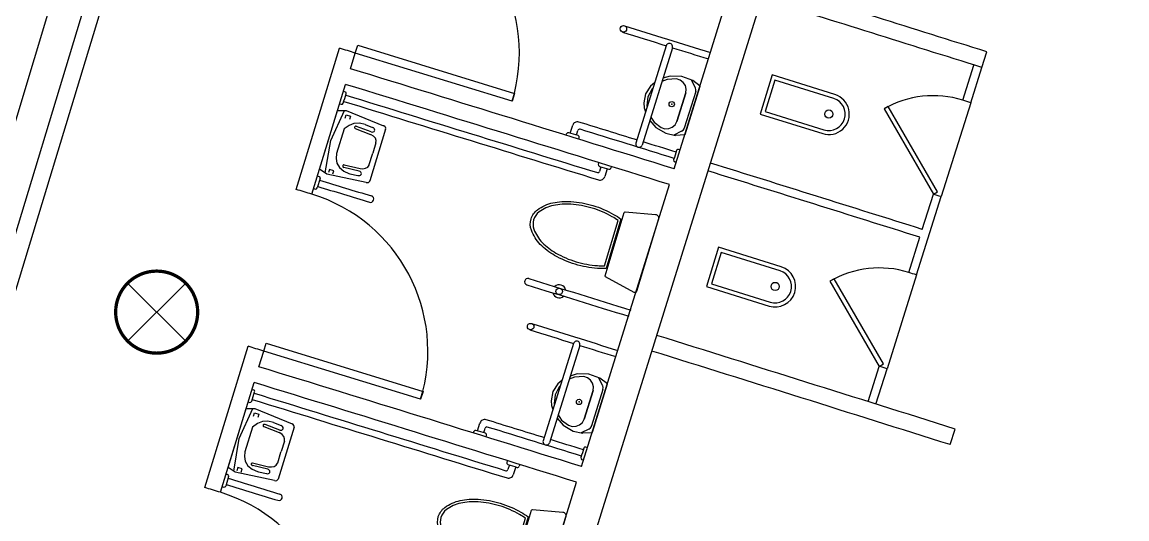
# Model space of a CAD drawing. Extents: x 24221263 to 48466785, y 43033036 to 86624613.
# Drawn here: x 24307524 to 24314257, y 43207692 to 43210719 of the extents above; entities that cross this region are included whole.
import ezdxf

# ---------------------------------------------------------------- set-up
doc = ezdxf.new("R2010")
doc.units = 0
doc.header["$MEASUREMENT"] = 0
doc.layers.get('0').update_dxf_attribs({"linetype": 'CONTINUOUS'})
doc.layers.add('AC-W', color=7, linetype='CONTINUOUS')
doc.layers.add('设备-照明', color=3, linetype='CONTINUOUS')
doc.styles.add('IDQSTYLE', font='simplex.shx', dxfattribs={"width": 0.7, "bigfont": 'hzfs1.shx'})

# ---------------------------------------------------------------- blocks, each defined once
blk = doc.blocks.new('WC-3')
for points in [[(381.7, 218.2, 0.033558), (397, 268.9, 0.056391), (412.3, 405, 0.056391), (397, 541, 0.070142), (357.6, 644, 0.106098), (290.1, 721.4, 0.162033), (225.3, 743, 0.162033), (160.5, 721.4, 0.106098), (93, 644, 0.070142), (53.6, 541, 0.056391), (38.2, 405, 0.056391), (53.6, 268.9, 0.033558), (68.9, 218.2)], [(54.8, 405, -0.056391), (69.8, 537.3, -0.070142), (107.5, 636, -0.106098), (170.4, 708.2, -0.162033), (225.3, 726.4, -0.162033), (280.1, 708.2, -0.106098), (343.1, 636, -0.070142), (380.8, 537.3, -0.056391), (395.8, 405, -0.056391), (380.8, 272.6, -0.027675), (369.2, 232.4), (81.4, 232.4, -0.027675), (69.8, 272.6, -0.056391)], [(-19.6, 24.2, 0.477064), (0, 0), (462.9, 0, 0.477064), (472.7, 12.1), (431.3, 206.6, 0.354037), (426.4, 210.5), (24.2, 210.5, 0.354037), (19.3, 206.6)]]:
    blk.add_lwpolyline(points, format="xyb", close=True)
blk = doc.blocks.new('HC001494')
at = {"color": 0, "linetype": 'Continuous'}
for p, q in [((-1.768, 1.768), (1.768, -1.768)), ((1.768, 1.768), (-1.768, -1.768))]:
    blk.add_line(p, q, dxfattribs=at)
at = {"color": 0, "linetype": 'Continuous', "const_width": 0.2}
blk.add_lwpolyline([(1.768, -1.768, 0.198912), (2.5, 0, 0.198912), (1.768, 1.768, 0.198912), (0, 2.5, 0.198912), (-1.768, 1.768, 0.198912), (-2.5, 0, 0.198912), (-1.768, -1.768, 0.198912), (0, -2.5, 0.198912)], format="xyb", close=True, dxfattribs=at)
at = {"color": 0, "style": 'IDQSTYLE', "width": 0.7}
blk.add_attdef('PSFHATT', (4.5, -2.5), '', height=2.5, dxfattribs=at)

msp = doc.modelspace()

# ---------------------------------------------------------------- linework, layer by layer
at = {"layer": 'AC-W', "color": 7}
for p, q in [((24310752.45106, 43206757.67539), (24313369.76692, 43215159.52841)), ((24310752.45106, 43206757.67539), (24313369.76692, 43215159.52841)), ((24311498.39691, 43209824.68932), (24312033.75188, 43211543.23381)), ((24311498.39691, 43209824.68932), (24312033.75188, 43211543.23381)), ((24309194.5668, 43209699.52177), (24309458.76212, 43210559.87102)), ((24309194.5668, 43209699.52177), (24309458.76212, 43210559.87102)), ((24311449.47199, 43210574.94766), (24311264.30756, 43209981.89666)), ((24311449.47199, 43210574.94766), (24311264.30756, 43209981.89666)), ((24311487.6542, 43210563.02628), (24311302.48976, 43209969.97528)), ((24311487.6542, 43210563.02628), (24311302.48976, 43209969.97528)), ((24309525.00187, 43210434.92302), (24309554.35691, 43210530.51738)), ((24309525.00187, 43210434.92302), (24309554.35691, 43210530.51738)), ((24313355.22326, 43210552.91089), (24313355.22394, 43210552.91306)), ((24313355.22326, 43210552.91089), (24313355.22394, 43210552.91306)), ((24313372.91456, 43210442.51812), (24313402.92004, 43210537.91032)), ((24313372.91456, 43210442.51812), (24313402.92004, 43210537.91032)), ((24313257.70545, 43210242.88625), (24313325.21778, 43210457.51869)), ((24313257.70545, 43210242.88625), (24313325.21778, 43210457.51869)), ((24313305.40223, 43210227.88568), (24313372.91456, 43210442.51813)), ((24313305.40223, 43210227.88568), (24313372.91456, 43210442.51813)), ((24311455.54274, 43210370.10144), (24311423.28908, 43210356.87549)), ((24311455.54274, 43210370.10144), (24311423.28908, 43210356.87549)), ((24311472.63497, 43210390.47389), (24311429.40753, 43210376.47186)), ((24311472.63497, 43210390.47389), (24311429.40753, 43210376.47186)), ((24311511.95201, 43210372.68696), (24311455.54274, 43210370.10144)), ((24311511.95201, 43210372.68696), (24311455.54274, 43210370.10144)), ((24311543.97864, 43210388.42875), (24311472.63497, 43210390.47389)), ((24311543.97864, 43210388.42875), (24311472.63497, 43210390.47389)), ((24311512.60184, 43210372.60303), (24311511.95201, 43210372.68696)), ((24311512.60184, 43210372.60303), (24311511.95201, 43210372.68696)), ((24311534.84448, 43210365.67408), (24311512.60184, 43210372.60303)), ((24311534.84448, 43210365.67408), (24311512.60184, 43210372.60303)), ((24311553.45521, 43210351.81022), (24311534.84448, 43210365.67408)), ((24311553.45521, 43210351.81022), (24311534.84448, 43210365.67408)), ((24311610.77217, 43210362.78928), (24311543.97864, 43210388.42875)), ((24311610.77217, 43210362.78928), (24311543.97864, 43210388.42875)), ((24311627.03853, 43210319.23349), (24311603.34294, 43210366.03608)), ((24311627.03853, 43210319.23349), (24311603.34294, 43210366.03608)), ((24311656.2233, 43210328.258), (24311610.77217, 43210362.78928)), ((24311656.2233, 43210328.258), (24311610.77217, 43210362.78928)), ((24309290.16159, 43209670.16813), (24309495.64684, 43210339.32866)), ((24309290.16159, 43209670.16813), (24309495.64684, 43210339.32866)), ((24309482.79719, 43210297.48393), (24309492.23022, 43210294.55703)), ((24309482.79719, 43210297.48393), (24309492.23022, 43210294.55703)), ((24311353.64942, 43210329.39086), (24311323.76277, 43210281.49946)), ((24311353.64942, 43210329.39086), (24311323.76277, 43210281.49946)), ((24311363.01681, 43210311.61455), (24311338.06014, 43210262.76757)), ((24311363.01681, 43210311.61455), (24311338.06014, 43210262.76757)), ((24311378.76199, 43210348.47524), (24311353.64942, 43210329.39086)), ((24311378.76199, 43210348.47524), (24311353.64942, 43210329.39086)), ((24311368.94394, 43210317.02967), (24311363.01681, 43210311.61455)), ((24311368.94394, 43210317.02967), (24311363.01681, 43210311.61455)), ((24311566.18931, 43210332.68362), (24311553.45521, 43210351.81022)), ((24311566.18931, 43210332.68362), (24311553.45521, 43210351.81022)), ((24311629.11255, 43210295.35239), (24311559.69923, 43210072.52851)), ((24311629.11255, 43210295.35239), (24311559.69923, 43210072.52851)), ((24311654.83623, 43210327.10226), (24311562.89412, 43210031.95864)), ((24311562.89412, 43210031.95864), (24311654.83623, 43210327.10226)), ((24311654.83623, 43210327.10226), (24311562.89412, 43210031.95864)), ((24311562.89412, 43210031.95864), (24311654.83623, 43210327.10226)), ((24311571.51084, 43210310.60125), (24311566.18931, 43210332.68362)), ((24311571.51084, 43210310.60125), (24311566.18931, 43210332.68362)), ((24311568.77797, 43210288.22656), (24311571.51084, 43210310.60125)), ((24311568.77797, 43210288.22656), (24311571.51084, 43210310.60125)), ((24311627.81822, 43210317.58092), (24311627.03853, 43210319.23349)), ((24311627.81822, 43210317.58092), (24311627.03853, 43210319.23349)), ((24311630.47899, 43210306.53974), (24311627.81822, 43210317.58092)), ((24311630.47899, 43210306.53974), (24311627.81822, 43210317.58092)), ((24311629.11255, 43210295.35239), (24311630.47899, 43210306.53974)), ((24311629.11255, 43210295.35239), (24311630.47899, 43210306.53974)), ((24311323.76277, 43210281.49946), (24311312.72461, 43210226.23824)), ((24311323.76277, 43210281.49946), (24311312.72461, 43210226.23824)), ((24311312.72461, 43210226.23824), (24311315.09703, 43210196.07109)), ((24311312.72461, 43210226.23824), (24311315.09703, 43210196.07109)), ((24311338.06014, 43210262.76757), (24311331.95823, 43210208.24193)), ((24311338.06014, 43210262.76757), (24311331.95823, 43210208.24193)), ((24311568.77797, 43210288.22656), (24311514.41922, 43210113.7294)), ((24311514.41922, 43210113.7294), (24311568.77797, 43210288.22656)), ((24311568.77797, 43210288.22656), (24311514.41922, 43210113.7294)), ((24311514.41922, 43210113.7294), (24311568.77797, 43210288.22656)), ((24313305.40223, 43210227.88568), (24313125.36935, 43209655.5325)), ((24313305.40223, 43210227.88568), (24313125.36935, 43209655.5325)), ((24309336.4586, 43209822.05261), (24309446.53897, 43210180.29247)), ((24309336.4586, 43209822.05261), (24309446.53897, 43210180.29247)), ((24309405.27536, 43209998.01019), (24309488.48769, 43210181.34509)), ((24309405.27536, 43209998.01019), (24309488.48769, 43210181.34509)), ((24309446.53897, 43210180.29247), (24309499.53163, 43210180.69246)), ((24309446.53897, 43210180.29247), (24309499.53163, 43210180.69246)), ((24309459.08821, 43210221.07788), (24309468.51423, 43210218.15316)), ((24309459.08821, 43210221.07788), (24309468.51423, 43210218.15316)), ((24309499.53163, 43210180.69246), (24309727.07895, 43210087.45036)), ((24309499.53163, 43210180.69246), (24309727.07895, 43210087.45036)), ((24311315.09703, 43210196.07109), (24311323.90304, 43210172.77112)), ((24311315.09703, 43210196.07109), (24311323.90304, 43210172.77112)), ((24311331.95823, 43210208.24193), (24311333.30549, 43210202.8856)), ((24311331.95823, 43210208.24193), (24311333.30549, 43210202.8856)), ((24309492.43442, 43210133.89641), (24309498.47142, 43210153.5429)), ((24309492.43442, 43210133.89641), (24309498.47142, 43210153.5429)), ((24309498.47142, 43210153.5429), (24309525.02975, 43210145.38202)), ((24309498.47142, 43210153.5429), (24309525.02975, 43210145.38202)), ((24309525.02975, 43210145.38202), (24309518.99275, 43210125.73554)), ((24309525.02975, 43210145.38202), (24309518.99275, 43210125.73554)), ((24309614.04686, 43210094.57366), (24309660.16454, 43210076.51209)), ((24309614.04686, 43210094.57366), (24309660.16454, 43210076.51209)), ((24310864.62976, 43210042.25906), (24310879.39302, 43210090.16121)), ((24310864.62976, 43210042.25906), (24310879.39302, 43210090.16121)), ((24311349.22108, 43210119.64794), (24311386.01246, 43210076.791)), ((24311349.22108, 43210119.64794), (24311386.01246, 43210076.791)), ((24311355.51492, 43210139.80609), (24311376.89964, 43210108.35278)), ((24311355.51492, 43210139.80609), (24311376.89964, 43210108.35278)), ((24311376.89964, 43210108.35278), (24311419.67992, 43210076.48407)), ((24311376.89964, 43210108.35278), (24311419.67992, 43210076.48407)), ((24311486.49174, 43210078.27205), (24311503.56764, 43210093.26098)), ((24311486.49174, 43210078.27205), (24311503.56764, 43210093.26098)), ((24311503.56764, 43210093.26098), (24311514.22761, 43210113.12509)), ((24311503.56764, 43210093.26098), (24311514.22761, 43210113.12509)), ((24311514.22761, 43210113.12509), (24311514.41922, 43210113.72939)), ((24311514.22761, 43210113.12509), (24311514.41922, 43210113.72939)), ((24309554.66138, 43210070.35473), (24309648.02745, 43210034.31491)), ((24309554.66138, 43210070.35473), (24309648.02745, 43210034.31491)), ((24309651.86255, 43210049.43631), (24309562.34813, 43210083.52047)), ((24309651.86255, 43210049.43631), (24309562.34813, 43210083.52047)), ((24309739.53399, 43210067.04949), (24309642.4876, 43209751.22676)), ((24309739.53399, 43210067.04949), (24309642.4876, 43209751.22676)), ((24310839.66429, 43210029.15973), (24310842.57106, 43210038.5913)), ((24310839.66429, 43210029.15973), (24310842.57106, 43210038.5913)), ((24310902.85723, 43210030.48365), (24310911.72913, 43210059.27018)), ((24310902.85723, 43210030.48365), (24310911.72913, 43210059.27018)), ((24311386.01246, 43210076.791), (24311447.9916, 43210041.26702)), ((24311386.01246, 43210076.791), (24311447.9916, 43210041.26702)), ((24311419.67992, 43210076.48407), (24311441.85602, 43210069.34525)), ((24311419.67992, 43210076.48407), (24311441.85602, 43210069.34525)), ((24311441.85602, 43210069.34525), (24311465.05952, 43210069.96621)), ((24311441.85602, 43210069.34525), (24311465.05952, 43210069.96621)), ((24311447.9916, 43210041.26702), (24311506.71136, 43210028.74344)), ((24311447.9916, 43210041.26702), (24311506.71136, 43210028.74344)), ((24311465.05952, 43210069.96621), (24311486.49174, 43210078.27205)), ((24311465.05952, 43210069.96621), (24311486.49174, 43210078.27205)), ((24311543.27603, 43210053.452), (24311495.34268, 43210029.77932)), ((24311543.27603, 43210053.452), (24311495.34268, 43210029.77932)), ((24311563.73247, 43210031.35294), (24311506.71138, 43210028.74344)), ((24311563.73247, 43210031.35294), (24311506.71138, 43210028.74344)), ((24311543.27603, 43210053.452), (24311552.45275, 43210060.20074)), ((24311543.27603, 43210053.452), (24311552.45275, 43210060.20074)), ((24311552.45275, 43210060.20074), (24311558.6411, 43210069.63959)), ((24311552.45275, 43210060.20074), (24311558.6411, 43210069.63959)), ((24311558.6411, 43210069.63959), (24311559.69923, 43210072.52851)), ((24311558.6411, 43210069.63959), (24311559.69923, 43210072.52851)), ((24309370.9296, 43209799.63723), (24309405.27536, 43209998.01019)), ((24309370.9296, 43209799.63723), (24309405.27536, 43209998.01019)), ((24309680.37901, 43209982.82977), (24309660.90653, 43209919.45954)), ((24309680.37901, 43209982.82977), (24309660.90653, 43209919.45954)), ((24310916.11621, 43210005.59908), (24310919.02514, 43210015.03766)), ((24310916.11621, 43210005.59908), (24310919.02514, 43210015.03766)), ((24309639.76263, 43209850.64991), (24309659.23511, 43209914.02014)), ((24309639.76263, 43209850.64991), (24309659.23511, 43209914.02014)), ((24309659.23511, 43209914.02014), (24309660.90653, 43209919.45954)), ((24309659.23511, 43209914.02014), (24309660.90653, 43209919.45954)), ((24311534.31931, 43209940.23056), (24311524.97174, 43209943.13225)), ((24311534.31931, 43209940.23056), (24311524.97174, 43209943.13225)), ((24309380.08271, 43209791.9641), (24309336.4586, 43209822.05261)), ((24309380.08271, 43209791.9641), (24309336.4586, 43209822.05261)), ((24309396.46141, 43209821.56682), (24309390.42441, 43209801.92034)), ((24309396.46141, 43209821.56682), (24309390.42441, 43209801.92034)), ((24309423.01974, 43209813.40595), (24309396.46141, 43209821.56682)), ((24309423.01974, 43209813.40595), (24309396.46141, 43209821.56682)), ((24309578.76442, 43209811.54955), (24309485.55615, 43209833.61264)), ((24309578.76442, 43209811.54955), (24309485.55615, 43209833.61264)), ((24309486.58886, 43209848.82304), (24309584.08235, 43209826.2153)), ((24309486.58886, 43209848.82304), (24309584.08235, 43209826.2153)), ((24311038.16015, 43209861.80781), (24311035.2956, 43209852.50905)), ((24311038.16015, 43209861.80781), (24311035.2956, 43209852.50905)), ((24311051.46222, 43209837.05454), (24311042.62958, 43209808.3824)), ((24311051.46222, 43209837.05454), (24311042.62958, 43209808.3824)), ((24311089.67816, 43209825.24168), (24311074.96358, 43209777.47588)), ((24311089.67816, 43209825.24168), (24311074.96358, 43209777.47588)), ((24311114.61463, 43209838.2555), (24311111.73313, 43209828.90168)), ((24311114.61463, 43209838.2555), (24311111.73313, 43209828.90168)), ((24311510.60201, 43209863.8271), (24311501.30945, 43209866.71171)), ((24311510.60201, 43209863.8271), (24311501.30945, 43209866.71171)), ((24309340.1227, 43209765.88639), (24309322.49908, 43209708.53303)), ((24309340.1227, 43209765.88639), (24309322.49908, 43209708.53303)), ((24309620.72577, 43209741.34009), (24309380.08271, 43209791.9641)), ((24309620.72577, 43209741.34009), (24309380.08271, 43209791.9641)), ((24309416.98274, 43209793.75946), (24309423.01974, 43209813.40595)), ((24309416.98274, 43209793.75946), (24309423.01974, 43209813.40595)), ((24309522.1274, 43209795.43574), (24309570.42974, 43209784.48381)), ((24309522.1274, 43209795.43574), (24309570.42974, 43209784.48381)), ((24311020.57463, 43209804.72249), (24311020.56924, 43209804.70499)), ((24311020.57463, 43209804.72249), (24311020.56924, 43209804.70499)), ((24310933.3, 43208010.67013), (24311468.65497, 43209729.21463)), ((24310933.3, 43208010.67013), (24311468.65497, 43209729.21463)), ((24312975.34194, 43209178.57152), (24313125.36935, 43209655.5325)), ((24312975.34194, 43209178.57152), (24313125.36935, 43209655.5325)), ((24313010.16023, 43209455.90062), (24313077.67256, 43209670.53307)), ((24313010.16023, 43209455.90062), (24313077.67256, 43209670.53307)), ((24312927.64516, 43209193.57208), (24312995.15749, 43209408.20452)), ((24312927.64516, 43209193.57208), (24312995.15749, 43209408.20452)), ((24312975.34194, 43209178.57152), (24312795.30906, 43208606.21834)), ((24312975.34194, 43209178.57152), (24312795.30906, 43208606.21834)), ((24308636.80666, 43207883.18183), (24308901.01644, 43208743.57815)), ((24308636.80666, 43207883.18183), (24308901.01644, 43208743.57815)), ((24310884.37508, 43208760.92847), (24310699.21064, 43208167.87747)), ((24310884.37508, 43208760.92847), (24310699.21064, 43208167.87747)), ((24310922.55729, 43208749.00709), (24310737.39285, 43208155.95609)), ((24310922.55729, 43208749.00709), (24310737.39285, 43208155.95609)), ((24308967.25619, 43208618.63015), (24308996.61123, 43208714.22451)), ((24308967.25619, 43208618.63015), (24308996.61123, 43208714.22451)), ((24312680.10063, 43208406.58864), (24312747.61228, 43208621.2189)), ((24312680.10063, 43208406.58864), (24312747.61228, 43208621.2189)), ((24312727.79673, 43208391.5859), (24312795.30906, 43208606.21834)), ((24312727.79673, 43208391.5859), (24312795.30906, 43208606.21834)), ((24310890.44583, 43208556.08225), (24310858.19217, 43208542.8563)), ((24310890.44583, 43208556.08225), (24310858.19217, 43208542.8563)), ((24310907.53805, 43208576.4547), (24310864.31062, 43208562.45267)), ((24310907.53805, 43208576.4547), (24310864.31062, 43208562.45267)), ((24310946.8551, 43208558.66777), (24310890.44583, 43208556.08225)), ((24310946.8551, 43208558.66777), (24310890.44583, 43208556.08225)), ((24310978.88173, 43208574.40956), (24310907.53805, 43208576.4547)), ((24310978.88173, 43208574.40956), (24310907.53805, 43208576.4547)), ((24310947.50492, 43208558.58384), (24310946.8551, 43208558.66777)), ((24310947.50492, 43208558.58384), (24310946.8551, 43208558.66777)), ((24310969.74757, 43208551.65489), (24310947.50492, 43208558.58384)), ((24310969.74757, 43208551.65489), (24310947.50492, 43208558.58384)), ((24310988.3583, 43208537.79103), (24310969.74757, 43208551.65489)), ((24310988.3583, 43208537.79103), (24310969.74757, 43208551.65489)), ((24311045.67526, 43208548.77009), (24310978.88173, 43208574.40956)), ((24311045.67526, 43208548.77009), (24310978.88173, 43208574.40956)), ((24311061.94162, 43208505.2143), (24311038.24602, 43208552.01689)), ((24311061.94162, 43208505.2143), (24311038.24602, 43208552.01689)), ((24311091.12639, 43208514.23881), (24311045.67526, 43208548.77009)), ((24311091.12639, 43208514.23881), (24311045.67526, 43208548.77009)), ((24308732.40102, 43207853.82679), (24308937.90116, 43208523.03579)), ((24308732.40102, 43207853.82679), (24308937.90116, 43208523.03579)), ((24308925.05151, 43208481.19106), (24308934.48454, 43208478.26416)), ((24308925.05151, 43208481.19106), (24308934.48454, 43208478.26416)), ((24310788.55251, 43208515.37167), (24310758.66586, 43208467.48027)), ((24310788.55251, 43208515.37167), (24310758.66586, 43208467.48027)), ((24310797.9199, 43208497.59536), (24310772.96323, 43208448.74838)), ((24310797.9199, 43208497.59536), (24310772.96323, 43208448.74838)), ((24310813.66508, 43208534.45605), (24310788.55251, 43208515.37167)), ((24310813.66508, 43208534.45605), (24310788.55251, 43208515.37167)), ((24310803.84703, 43208503.01048), (24310797.9199, 43208497.59536)), ((24310803.84703, 43208503.01048), (24310797.9199, 43208497.59536)), ((24311003.68106, 43208474.20737), (24310949.32231, 43208299.71021)), ((24310949.32231, 43208299.71021), (24311003.68106, 43208474.20737)), ((24311003.68106, 43208474.20737), (24310949.32231, 43208299.71021)), ((24310949.32231, 43208299.71021), (24311003.68106, 43208474.20737)), ((24311001.09239, 43208518.66443), (24310988.3583, 43208537.79103)), ((24311001.09239, 43208518.66443), (24310988.3583, 43208537.79103)), ((24311064.01564, 43208481.3332), (24310994.60232, 43208258.50932)), ((24311064.01564, 43208481.3332), (24310994.60232, 43208258.50932)), ((24311089.73932, 43208513.08307), (24310997.79721, 43208217.93945)), ((24310997.79721, 43208217.93945), (24311089.73932, 43208513.08307)), ((24311089.73932, 43208513.08307), (24310997.79721, 43208217.93945)), ((24310997.79721, 43208217.93945), (24311089.73932, 43208513.08307)), ((24311006.41393, 43208496.58206), (24311001.09239, 43208518.66443)), ((24311006.41393, 43208496.58206), (24311001.09239, 43208518.66443)), ((24311003.68106, 43208474.20737), (24311006.41393, 43208496.58206)), ((24311003.68106, 43208474.20737), (24311006.41393, 43208496.58206)), ((24311062.7213, 43208503.56173), (24311061.94162, 43208505.2143)), ((24311062.7213, 43208503.56173), (24311061.94162, 43208505.2143)), ((24311065.38207, 43208492.52055), (24311062.7213, 43208503.56173)), ((24311065.38207, 43208492.52055), (24311062.7213, 43208503.56173)), ((24311064.01564, 43208481.3332), (24311065.38207, 43208492.52055)), ((24311064.01564, 43208481.3332), (24311065.38207, 43208492.52055)), ((24308901.34253, 43208404.78501), (24308910.76855, 43208401.86029)), ((24308901.34253, 43208404.78501), (24308910.76855, 43208401.86029)), ((24310758.66586, 43208467.48027), (24310747.6277, 43208412.21905)), ((24310758.66586, 43208467.48027), (24310747.6277, 43208412.21905)), ((24310747.6277, 43208412.21905), (24310750.00012, 43208382.0519)), ((24310747.6277, 43208412.21905), (24310750.00012, 43208382.0519)), ((24310772.96323, 43208448.74838), (24310766.86131, 43208394.22275)), ((24310772.96323, 43208448.74838), (24310766.86131, 43208394.22275)), ((24308778.71292, 43208005.75974), (24308888.79329, 43208363.9996)), ((24308778.71292, 43208005.75974), (24308888.79329, 43208363.9996)), ((24308847.52969, 43208181.71732), (24308930.74201, 43208365.05223)), ((24308847.52969, 43208181.71732), (24308930.74201, 43208365.05223)), ((24308888.79329, 43208363.9996), (24308941.78595, 43208364.39959)), ((24308888.79329, 43208363.9996), (24308941.78595, 43208364.39959)), ((24308934.68874, 43208317.60355), (24308940.72574, 43208337.25003)), ((24308934.68874, 43208317.60355), (24308940.72574, 43208337.25003)), ((24308940.72574, 43208337.25003), (24308967.28407, 43208329.08915)), ((24308940.72574, 43208337.25003), (24308967.28407, 43208329.08915)), ((24308941.78595, 43208364.39959), (24309169.33327, 43208271.1575)), ((24308941.78595, 43208364.39959), (24309169.33327, 43208271.1575)), ((24310750.00012, 43208382.0519), (24310758.80613, 43208358.75193)), ((24310750.00012, 43208382.0519), (24310758.80613, 43208358.75193)), ((24310766.86131, 43208394.22275), (24310768.20858, 43208388.86641)), ((24310766.86131, 43208394.22275), (24310768.20858, 43208388.86641)), ((24308967.28407, 43208329.08915), (24308961.24707, 43208309.44267)), ((24308967.28407, 43208329.08915), (24308961.24707, 43208309.44267)), ((24309056.30118, 43208278.28079), (24309102.41886, 43208260.21923)), ((24309056.30118, 43208278.28079), (24309102.41886, 43208260.21923)), ((24310299.53285, 43208228.23987), (24310314.2961, 43208276.14202)), ((24310299.53285, 43208228.23987), (24310314.2961, 43208276.14202)), ((24310784.12416, 43208305.62875), (24310820.91554, 43208262.77181)), ((24310784.12416, 43208305.62875), (24310820.91554, 43208262.77181)), ((24310790.41801, 43208325.7869), (24310811.80273, 43208294.33359)), ((24310790.41801, 43208325.7869), (24310811.80273, 43208294.33359)), ((24310811.80273, 43208294.33359), (24310854.58301, 43208262.46488)), ((24310811.80273, 43208294.33359), (24310854.58301, 43208262.46488)), ((24310921.39483, 43208264.25286), (24310938.47073, 43208279.24179)), ((24310921.39483, 43208264.25286), (24310938.47073, 43208279.24179)), ((24310938.47073, 43208279.24179), (24310949.1307, 43208299.1059)), ((24310938.47073, 43208279.24179), (24310949.1307, 43208299.1059)), ((24310949.1307, 43208299.1059), (24310949.32231, 43208299.7102)), ((24310949.1307, 43208299.1059), (24310949.32231, 43208299.7102)), ((24308996.9157, 43208254.06186), (24309090.28177, 43208218.02205)), ((24308996.9157, 43208254.06186), (24309090.28177, 43208218.02205)), ((24309094.11687, 43208233.14344), (24309004.60245, 43208267.2276)), ((24309094.11687, 43208233.14344), (24309004.60245, 43208267.2276)), ((24309181.78831, 43208250.75662), (24309084.74192, 43207934.9339)), ((24309181.78831, 43208250.75662), (24309084.74192, 43207934.9339)), ((24310274.56738, 43208215.14054), (24310277.47415, 43208224.57211)), ((24310274.56738, 43208215.14054), (24310277.47415, 43208224.57211)), ((24310337.76032, 43208216.46446), (24310346.63222, 43208245.25099)), ((24310337.76032, 43208216.46446), (24310346.63222, 43208245.25099)), ((24310820.91554, 43208262.77181), (24310882.89468, 43208227.24783)), ((24310820.91554, 43208262.77181), (24310882.89468, 43208227.24783)), ((24310854.58301, 43208262.46488), (24310876.75911, 43208255.32606)), ((24310854.58301, 43208262.46488), (24310876.75911, 43208255.32606)), ((24310876.75911, 43208255.32606), (24310899.96261, 43208255.94702)), ((24310876.75911, 43208255.32606), (24310899.96261, 43208255.94702)), ((24310882.89468, 43208227.24783), (24310941.61445, 43208214.72425)), ((24310882.89468, 43208227.24783), (24310941.61445, 43208214.72425)), ((24310899.96261, 43208255.94702), (24310921.39483, 43208264.25286)), ((24310899.96261, 43208255.94702), (24310921.39483, 43208264.25286)), ((24310978.17912, 43208239.43281), (24310930.24577, 43208215.76013)), ((24310978.17912, 43208239.43281), (24310930.24577, 43208215.76013)), ((24310998.63556, 43208217.33375), (24310941.61447, 43208214.72425)), ((24310998.63556, 43208217.33375), (24310941.61447, 43208214.72425)), ((24310978.17912, 43208239.43281), (24310987.35584, 43208246.18155)), ((24310978.17912, 43208239.43281), (24310987.35584, 43208246.18155)), ((24310987.35584, 43208246.18155), (24310993.54419, 43208255.6204)), ((24310987.35584, 43208246.18155), (24310993.54419, 43208255.6204)), ((24310993.54419, 43208255.6204), (24310994.60232, 43208258.50932)), ((24310993.54419, 43208255.6204), (24310994.60232, 43208258.50932)), ((24313180.1412, 43208144.2257), (24313210.21616, 43208239.59602)), ((24313180.1412, 43208144.2257), (24313210.21616, 43208239.59602)), ((24308813.18393, 43207983.34436), (24308847.52969, 43208181.71732)), ((24308813.18393, 43207983.34436), (24308847.52969, 43208181.71732)), ((24309122.63334, 43208166.5369), (24309103.16085, 43208103.16667)), ((24309122.63334, 43208166.5369), (24309103.16085, 43208103.16667)), ((24310351.0193, 43208191.57989), (24310353.92823, 43208201.01848)), ((24310351.0193, 43208191.57989), (24310353.92823, 43208201.01848)), ((24309082.01695, 43208034.35704), (24309101.48943, 43208097.72728)), ((24309082.01695, 43208034.35704), (24309101.48943, 43208097.72728)), ((24309101.48943, 43208097.72728), (24309103.16085, 43208103.16667)), ((24309101.48943, 43208097.72728), (24309103.16085, 43208103.16667)), ((24310969.2224, 43208126.21137), (24310959.87483, 43208129.11306)), ((24310969.2224, 43208126.21137), (24310959.87483, 43208129.11306)), ((24308822.33703, 43207975.67124), (24308778.71292, 43208005.75974)), ((24308822.33703, 43207975.67124), (24308778.71292, 43208005.75974)), ((24308838.71573, 43208005.27396), (24308832.67873, 43207985.62747)), ((24308838.71573, 43208005.27396), (24308832.67873, 43207985.62747)), ((24308865.27406, 43207997.11308), (24308838.71573, 43208005.27396)), ((24308865.27406, 43207997.11308), (24308838.71573, 43208005.27396)), ((24309021.01874, 43207995.25668), (24308927.81047, 43208017.31977)), ((24309021.01874, 43207995.25668), (24308927.81047, 43208017.31977)), ((24308928.84318, 43208032.53017), (24309026.33667, 43208009.92243)), ((24308928.84318, 43208032.53017), (24309026.33667, 43208009.92243)), ((24310480.41447, 43208045.51494), (24310477.54992, 43208036.21618)), ((24310480.41447, 43208045.51494), (24310477.54992, 43208036.21618)), ((24310493.71654, 43208020.76167), (24310484.8839, 43207992.08954)), ((24310493.71654, 43208020.76167), (24310484.8839, 43207992.08954)), ((24310531.93248, 43208008.94881), (24310517.2179, 43207961.18302)), ((24310531.93248, 43208008.94881), (24310517.2179, 43207961.18302)), ((24310556.86895, 43208021.96263), (24310553.98745, 43208012.60882)), ((24310556.86895, 43208021.96263), (24310553.98745, 43208012.60882)), ((24310945.5051, 43208049.80791), (24310936.21254, 43208052.69252)), ((24310945.5051, 43208049.80791), (24310936.21254, 43208052.69252)), ((24308782.37702, 43207949.59353), (24308764.75341, 43207892.24016)), ((24308782.37702, 43207949.59353), (24308764.75341, 43207892.24016)), ((24309062.98009, 43207925.04722), (24308822.33703, 43207975.67124)), ((24309062.98009, 43207925.04722), (24308822.33703, 43207975.67124)), ((24308859.23707, 43207977.4666), (24308865.27406, 43207997.11308)), ((24308859.23707, 43207977.4666), (24308865.27406, 43207997.11308)), ((24308964.38172, 43207979.14288), (24309012.68406, 43207968.19094)), ((24308964.38172, 43207979.14288), (24309012.68406, 43207968.19094)), ((24310462.82895, 43207988.42963), (24310462.82356, 43207988.41212)), ((24310462.82895, 43207988.42963), (24310462.82356, 43207988.41212)), ((24310383.05002, 43206244.31111), (24310903.55806, 43207915.19544)), ((24310383.05002, 43206244.31111), (24310903.55806, 43207915.19544))]:
    msp.add_line(p, q, dxfattribs=at)
at = {"layer": 'AC-W', "color": 7, "ltscale": 300}
msp.add_line((24306293.50165, 43205514.35154), (24308939.17618, 43214221.26869), dxfattribs=at)
msp.add_line((24306293.50165, 43205514.35154), (24308939.17618, 43214221.26869), dxfattribs=at)
at = {"layer": 'AC-W', "color": 7, "ltscale": 1000}
for p, q in [((24308393.7993, 43212082.47525), (24306796.48894, 43206825.72549)), ((24308393.7993, 43212082.47525), (24306796.48894, 43206825.72549)), ((24306509.15871, 43206911.9944), (24308020.97109, 43211887.37026)), ((24306509.15871, 43206911.9944), (24308020.97109, 43211887.37026))]:
    msp.add_line(p, q, dxfattribs=at)
at = {"layer": 'AC-W', "color": 7}
for points in [[(24309554.35691, 43210530.51738), (24309569.03443, 43210578.31456), (24310524.97804, 43210284.76421), (24310510.30052, 43210236.96703)], [(24309554.35691, 43210530.51738), (24309569.03443, 43210578.31456), (24310524.97804, 43210284.76421), (24310510.30052, 43210236.96703)], [(24313077.67256, 43209670.53307), (24313103.63549, 43209685.56392), (24312803.01842, 43210204.82241), (24312777.05549, 43210189.79156)], [(24313077.67256, 43209670.53307), (24313103.63549, 43209685.56392), (24312803.01842, 43210204.82241), (24312777.05549, 43210189.79156)], [(24312747.61228, 43208621.2189), (24312773.5752, 43208636.24975), (24312472.95813, 43209155.50824), (24312446.99521, 43209140.47739)], [(24312747.61228, 43208621.2189), (24312773.5752, 43208636.24975), (24312472.95813, 43209155.50824), (24312446.99521, 43209140.47739)], [(24308996.61123, 43208714.22451), (24309011.28875, 43208762.0217), (24309967.23236, 43208468.47134), (24309952.55484, 43208420.67416)], [(24308996.61123, 43208714.22451), (24309011.28875, 43208762.0217), (24309967.23236, 43208468.47134), (24309952.55484, 43208420.67416)]]:
    msp.add_lwpolyline(points, close=True, dxfattribs=at)
for points in [[(24312403.16403, 43210039.21444, 1), (24312477.79237, 43210277.8158), (24312096.03018, 43210397.22114), (24312021.40185, 43210158.61978)], [(24312403.16403, 43210039.21444, 1), (24312477.79237, 43210277.8158), (24312096.03018, 43210397.22114), (24312021.40185, 43210158.61978)], [(24312410.62686, 43210063.07457, 1), (24312470.32953, 43210253.95567), (24312112.42748, 43210365.89817), (24312052.72482, 43210175.01708)], [(24312410.62686, 43210063.07457, 1), (24312470.32953, 43210253.95567), (24312112.42748, 43210365.89817), (24312052.72482, 43210175.01708)], [(24312076.00738, 43208988.99133, 1), (24312150.63572, 43209227.5927), (24311768.87353, 43209346.99803), (24311694.2452, 43209108.39667)], [(24312076.00738, 43208988.99133, 1), (24312150.63572, 43209227.5927), (24311768.87353, 43209346.99803), (24311694.2452, 43209108.39667)], [(24312083.47022, 43209012.85147, 1), (24312143.17289, 43209203.73256), (24311785.27084, 43209315.67506), (24311725.56817, 43209124.79397)], [(24312083.47022, 43209012.85147, 1), (24312143.17289, 43209203.73256), (24311785.27084, 43209315.67506), (24311725.56817, 43209124.79397)]]:
    msp.add_lwpolyline(points, format="xyb", close=True, dxfattribs=at)
for points in [[(24309614.04686, 43210094.57366), (24309579.95288, 43210102.75295), (24309546.05172, 43210101.13413), (24309516.43235, 43210089.91243), (24309486.02049, 43210067.85686), (24309486.02049, 43210067.85686)], [(24309614.04686, 43210094.57366), (24309579.95288, 43210102.75295), (24309546.05172, 43210101.13413), (24309516.43235, 43210089.91243), (24309486.02049, 43210067.85686), (24309486.02049, 43210067.85686)], [(24309739.53399, 43210067.04949), (24309739.97076, 43210072.62142), (24309738.02417, 43210078.23746), (24309733.92901, 43210083.22025), (24309728.17921, 43210086.96878), (24309727.07895, 43210087.45036)], [(24309739.53399, 43210067.04949), (24309739.97076, 43210072.62142), (24309738.02417, 43210078.23746), (24309733.92901, 43210083.22025), (24309728.17921, 43210086.96878), (24309727.07895, 43210087.45036)], [(24309486.02049, 43210067.85686), (24309439.24649, 43209917.50509), (24309436.89376, 43209887.49134)], [(24309486.02049, 43210067.85686), (24309439.24649, 43209917.50509), (24309436.89376, 43209887.49134)], [(24309562.34813, 43210083.52047), (24309559.09903, 43210084.26751), (24309555.88191, 43210084.08127), (24309553.08479, 43210082.98421), (24309551.04506, 43210081.10866), (24309550.00874, 43210078.68083), (24309550.10081, 43210075.99356), (24309551.31018, 43210073.37097), (24309553.49098, 43210071.12938), (24309554.66138, 43210070.35473)], [(24309562.34813, 43210083.52047), (24309559.09903, 43210084.26751), (24309555.88191, 43210084.08127), (24309553.08479, 43210082.98421), (24309551.04506, 43210081.10866), (24309550.00874, 43210078.68083), (24309550.10081, 43210075.99356), (24309551.31018, 43210073.37097), (24309553.49098, 43210071.12938), (24309554.66138, 43210070.35473)], [(24309680.37901, 43209982.82977), (24309681.47095, 43209996.75959), (24309676.60448, 43210010.7997), (24309666.36657, 43210023.25667), (24309651.99206, 43210032.62799), (24309648.02745, 43210034.31491)], [(24309680.37901, 43209982.82977), (24309681.47095, 43209996.75959), (24309676.60448, 43210010.7997), (24309666.36657, 43210023.25667), (24309651.99206, 43210032.62799), (24309648.02745, 43210034.31491)], [(24309651.86255, 43210049.43631), (24309657.99535, 43210048.62747), (24309663.81562, 43210049.57162), (24309668.62136, 43210052.15486), (24309671.83292, 43210056.06563), (24309673.06294, 43210060.83223), (24309672.16306, 43210065.87973), (24309669.24182, 43210070.59933), (24309664.65157, 43210074.42178), (24309660.16454, 43210076.51209)], [(24309651.86255, 43210049.43631), (24309657.99535, 43210048.62747), (24309663.81562, 43210049.57162), (24309668.62136, 43210052.15486), (24309671.83292, 43210056.06563), (24309673.06294, 43210060.83223), (24309672.16306, 43210065.87973), (24309669.24182, 43210070.59933), (24309664.65157, 43210074.42178), (24309660.16454, 43210076.51209)], [(24309436.89376, 43209887.49134), (24309441.85149, 43209859.08438), (24309458.19662, 43209832.49252), (24309483.95768, 43209810.92311), (24309516.02751, 43209796.97774), (24309522.1274, 43209795.43574)], [(24309436.89376, 43209887.49134), (24309441.85149, 43209859.08438), (24309458.19662, 43209832.49252), (24309483.95768, 43209810.92311), (24309516.02751, 43209796.97774), (24309522.1274, 43209795.43574)], [(24309486.58886, 43209848.82304), (24309483.38328, 43209848.59158), (24309480.61545, 43209847.45323), (24309478.61921, 43209845.54529), (24309477.63533, 43209843.09789), (24309477.7825, 43209840.40621), (24309479.04295, 43209837.79492), (24309481.26465, 43209835.57898), (24309484.17965, 43209834.02566), (24309485.55615, 43209833.61264)], [(24309486.58886, 43209848.82304), (24309483.38328, 43209848.59158), (24309480.61545, 43209847.45323), (24309478.61921, 43209845.54529), (24309477.63533, 43209843.09789), (24309477.7825, 43209840.40621), (24309479.04295, 43209837.79492), (24309481.26465, 43209835.57898), (24309484.17965, 43209834.02566), (24309485.55615, 43209833.61264)], [(24309584.08235, 43209826.2153), (24309601.33991, 43209824.68535), (24309617.40511, 43209828.07754), (24309630.34025, 43209835.98273), (24309638.58517, 43209847.44744), (24309639.76263, 43209850.64991)], [(24309584.08235, 43209826.2153), (24309601.33991, 43209824.68535), (24309617.40511, 43209828.07754), (24309630.34025, 43209835.98273), (24309638.58517, 43209847.44744), (24309639.76263, 43209850.64991)], [(24309570.42974, 43209784.48381), (24309576.56237, 43209783.67023), (24309582.38449, 43209784.60965), (24309587.19386, 43209787.18876), (24309590.4104, 43209791.09649), (24309591.64614, 43209795.8615), (24309590.75205, 43209800.90906), (24309587.83595, 43209805.63037), (24309583.24958, 43209809.45596), (24309578.76442, 43209811.54955)], [(24309570.42974, 43209784.48381), (24309576.56237, 43209783.67023), (24309582.38449, 43209784.60965), (24309587.19386, 43209787.18876), (24309590.4104, 43209791.09649), (24309591.64614, 43209795.8615), (24309590.75205, 43209800.90906), (24309587.83595, 43209805.63037), (24309583.24958, 43209809.45596), (24309578.76442, 43209811.54955)], [(24309620.72577, 43209741.34009), (24309627.62189, 43209740.87462), (24309633.98034, 43209742.37395), (24309639.03422, 43209745.65723), (24309642.17395, 43209750.32845), (24309642.4876, 43209751.22676)], [(24309620.72577, 43209741.34009), (24309627.62189, 43209740.87462), (24309633.98034, 43209742.37395), (24309639.03422, 43209745.65723), (24309642.17395, 43209750.32845), (24309642.4876, 43209751.22676)], [(24309056.30118, 43208278.28079), (24309022.20721, 43208286.46009), (24308988.30604, 43208284.84126), (24308958.68667, 43208273.61957), (24308928.27481, 43208251.564), (24308928.27481, 43208251.564)], [(24309056.30118, 43208278.28079), (24309022.20721, 43208286.46009), (24308988.30604, 43208284.84126), (24308958.68667, 43208273.61957), (24308928.27481, 43208251.564), (24308928.27481, 43208251.564)], [(24309181.78831, 43208250.75662), (24309182.22508, 43208256.32855), (24309180.2785, 43208261.9446), (24309176.18333, 43208266.92738), (24309170.43353, 43208270.67591), (24309169.33327, 43208271.1575)], [(24309181.78831, 43208250.75662), (24309182.22508, 43208256.32855), (24309180.2785, 43208261.9446), (24309176.18333, 43208266.92738), (24309170.43353, 43208270.67591), (24309169.33327, 43208271.1575)], [(24308928.27481, 43208251.564), (24308881.50081, 43208101.21222), (24308879.14808, 43208071.19847)], [(24308928.27481, 43208251.564), (24308881.50081, 43208101.21222), (24308879.14808, 43208071.19847)], [(24309004.60245, 43208267.2276), (24309001.35335, 43208267.97464), (24308998.13623, 43208267.7884), (24308995.33912, 43208266.69135), (24308993.29939, 43208264.81579), (24308992.26306, 43208262.38797), (24308992.35513, 43208259.70069), (24308993.5645, 43208257.0781), (24308995.7453, 43208254.83651), (24308996.9157, 43208254.06186)], [(24309004.60245, 43208267.2276), (24309001.35335, 43208267.97464), (24308998.13623, 43208267.7884), (24308995.33912, 43208266.69135), (24308993.29939, 43208264.81579), (24308992.26306, 43208262.38797), (24308992.35513, 43208259.70069), (24308993.5645, 43208257.0781), (24308995.7453, 43208254.83651), (24308996.9157, 43208254.06186)], [(24309122.63334, 43208166.5369), (24309123.72527, 43208180.46672), (24309118.8588, 43208194.50684), (24309108.62089, 43208206.9638), (24309094.24638, 43208216.33512), (24309090.28177, 43208218.02205)], [(24309122.63334, 43208166.5369), (24309123.72527, 43208180.46672), (24309118.8588, 43208194.50684), (24309108.62089, 43208206.9638), (24309094.24638, 43208216.33512), (24309090.28177, 43208218.02205)], [(24309094.11687, 43208233.14344), (24309100.24967, 43208232.33461), (24309106.06994, 43208233.27875), (24309110.87568, 43208235.86199), (24309114.08724, 43208239.77276), (24309115.31726, 43208244.53936), (24309114.41738, 43208249.58686), (24309111.49614, 43208254.30646), (24309106.90589, 43208258.12892), (24309102.41886, 43208260.21923)], [(24309094.11687, 43208233.14344), (24309100.24967, 43208232.33461), (24309106.06994, 43208233.27875), (24309110.87568, 43208235.86199), (24309114.08724, 43208239.77276), (24309115.31726, 43208244.53936), (24309114.41738, 43208249.58686), (24309111.49614, 43208254.30646), (24309106.90589, 43208258.12892), (24309102.41886, 43208260.21923)], [(24308879.14808, 43208071.19847), (24308884.10581, 43208042.79152), (24308900.45094, 43208016.19965), (24308926.212, 43207994.63024), (24308958.28183, 43207980.68487), (24308964.38172, 43207979.14288)], [(24308879.14808, 43208071.19847), (24308884.10581, 43208042.79152), (24308900.45094, 43208016.19965), (24308926.212, 43207994.63024), (24308958.28183, 43207980.68487), (24308964.38172, 43207979.14288)], [(24308928.84318, 43208032.53017), (24308925.6376, 43208032.29871), (24308922.86977, 43208031.16036), (24308920.87353, 43208029.25242), (24308919.88965, 43208026.80502), (24308920.03682, 43208024.11334), (24308921.29727, 43208021.50206), (24308923.51897, 43208019.28611), (24308926.43397, 43208017.73279), (24308927.81047, 43208017.31977)], [(24308928.84318, 43208032.53017), (24308925.6376, 43208032.29871), (24308922.86977, 43208031.16036), (24308920.87353, 43208029.25242), (24308919.88965, 43208026.80502), (24308920.03682, 43208024.11334), (24308921.29727, 43208021.50206), (24308923.51897, 43208019.28611), (24308926.43397, 43208017.73279), (24308927.81047, 43208017.31977)], [(24309026.33667, 43208009.92243), (24309043.59423, 43208008.39248), (24309059.65943, 43208011.78467), (24309072.59457, 43208019.68986), (24309080.83949, 43208031.15457), (24309082.01695, 43208034.35704)], [(24309026.33667, 43208009.92243), (24309043.59423, 43208008.39248), (24309059.65943, 43208011.78467), (24309072.59457, 43208019.68986), (24309080.83949, 43208031.15457), (24309082.01695, 43208034.35704)], [(24309012.68406, 43207968.19094), (24309018.81669, 43207967.37736), (24309024.63881, 43207968.31678), (24309029.44818, 43207970.89589), (24309032.66472, 43207974.80362), (24309033.90046, 43207979.56863), (24309033.00637, 43207984.61619), (24309030.09027, 43207989.3375), (24309025.5039, 43207993.16309), (24309021.01874, 43207995.25668)], [(24309012.68406, 43207968.19094), (24309018.81669, 43207967.37736), (24309024.63881, 43207968.31678), (24309029.44818, 43207970.89589), (24309032.66472, 43207974.80362), (24309033.90046, 43207979.56863), (24309033.00637, 43207984.61619), (24309030.09027, 43207989.3375), (24309025.5039, 43207993.16309), (24309021.01874, 43207995.25668)], [(24309062.98009, 43207925.04722), (24309069.87621, 43207924.58175), (24309076.23467, 43207926.08108), (24309081.28854, 43207929.36436), (24309084.42827, 43207934.03558), (24309084.74192, 43207934.9339)], [(24309062.98009, 43207925.04722), (24309069.87621, 43207924.58175), (24309076.23467, 43207926.08108), (24309081.28854, 43207929.36436), (24309084.42827, 43207934.03558), (24309084.74192, 43207934.9339)]]:
    msp.add_lwpolyline(points, dxfattribs=at)
for centre, radius in [((24311188.36634, 43210677.50948), 20), ((24311188.36634, 43210677.50948), 20), ((24311483.04317, 43210218.72608), 16.17404), ((24311483.04317, 43210218.72608), 16.17404), ((24312440.4782, 43210158.51512), 25), ((24312440.4782, 43210158.51512), 25), ((24310797.26666, 43209078.29556), 20.02529), ((24310797.26666, 43209078.29556), 20.02529), ((24312113.32155, 43209108.29201), 25), ((24312113.32155, 43209108.29201), 25), ((24310623.26942, 43208863.49029), 20), ((24310623.26942, 43208863.49029), 20), ((24310917.94626, 43208404.70689), 16.17404), ((24310917.94626, 43208404.70689), 16.17404)]:
    msp.add_circle(centre, radius, dxfattribs=at)
at = {"layer": 'AC-W', "color": 7, "ltscale": 300}
for centre, radius, start, end in [((24148883.81275, 42687478.92908), 577222.67138, 64.04798043582, 74.81206888449), ((24200085.69196, 42822314.57016), 421812.04579, 62.5579175751, 76.2830629249), ((24195012.2201, 42883794.05493), 342531.80868, 69.6891016778, 83.6365443873), ((24203368.7725, 42828700.35855), 392631.86365, 62.5441212663, 75.7362059944)]:
    msp.add_arc(centre, radius, start, end, dxfattribs=at)
at = {"layer": 'AC-W', "color": 7}
for centre, radius, start, end in [((24148883.81275, 42687478.92908), 552922.67138, 69.3538866958, 74.1273722236), ((24148883.81275, 42687478.92908), 552847.67138, 69.3538866958, 74.1251620806), ((24148883.81275, 42687478.92908), 552797.67138, 69.3538962627, 74.1236883053), ((24148883.81275, 42687478.92908), 552722.67138, 69.3538962627, 74.1214771221), ((24309554.35691, 43210530.51738), 1000, 342.929369253, 72.929369253), ((24309554.35691, 43210530.51738), 1000, 342.929369253, 72.929369253), ((24148861.06582, 42687433.17422), 548372.67138, 72.5391052155, 72.6860454871), ((24148861.06582, 42687433.17422), 548372.67138, 72.5391052155, 72.6860454871), ((24148861.06582, 42687433.17422), 548272.67138, 72.5391052155, 72.6860434293), ((24148861.06582, 42687433.17422), 548272.67138, 72.5391052155, 72.6860434293), ((24473269.30989, 43728789.95391), 542852.67138, 252.628768916, 252.6867720802), ((24473269.30989, 43728789.95391), 542852.67138, 252.628768916, 252.6867720802), ((24473269.30989, 43728789.95391), 542892.67138, 252.628768916, 252.6583003086), ((24473269.30989, 43728789.95391), 542892.67138, 252.628768916, 252.6583003086), ((24148891.45934, 42687476.6333), 547172.67138, 72.9249696168, 72.9354408597), ((24148891.45934, 42687476.6333), 547172.67138, 72.9249696168, 72.9354408597), ((24311468.56299, 43210568.98662), 20, 342.660411068, 162.660411068), ((24311468.56299, 43210568.98662), 20, 342.660411068, 162.660411068), ((24473269.30989, 43728789.95391), 542892.67138, 252.6625218265, 252.6867728578), ((24473269.30989, 43728789.95391), 542892.67138, 252.6625218265, 252.6867728578), ((24148891.45934, 42687476.6333), 547072.67138, 72.7086359199, 72.9249688126), ((24148891.45934, 42687476.6333), 547072.67138, 72.7086359199, 72.9249688126), ((24309489.26677, 43210285.00622), 10, 342.756569842, 72.761816095), ((24309489.26677, 43210285.00622), 10, 342.756569842, 72.761816095), ((24148891.45934, 42687476.6333), 546972.67138, 72.7086379876, 72.9249680081), ((24148891.45934, 42687476.6333), 546972.67138, 72.7086379876, 72.9249680081), ((24309471.47767, 43210227.70397), 10, 252.761816095, 342.750222834), ((24309471.47767, 43210227.70397), 10, 252.761816095, 342.750222834), ((23792200.84927, 43370842.29763), 541642.67138, 342.7502228342, 342.7565698421), ((23792200.84927, 43370842.29763), 541642.67138, 342.7502228342, 342.7565698421), ((25610803.02708, 47432283.25034), 4418044.03295, 252.86966663051, 252.89073950834), ((25610803.02708, 47432283.25034), 4418044.03295, 252.86966663051, 252.89073950834), ((25676862.605, 47647018.01341), 4642670.17429, 252.87115274381, 252.89095837341), ((25676862.605, 47647018.01341), 4642670.17429, 252.87115274381, 252.89095837341), ((24313077.67256, 43209670.53307), 600, 72.539105217, 120.06806479), ((24313077.67256, 43209670.53307), 600, 72.539105217, 120.06806479), ((24148861.06582, 42687433.17422), 548047.67138, 72.5391052155, 72.5443324779), ((24148861.06582, 42687433.17422), 548047.67138, 72.5391052155, 72.5443324779), ((24310908.06232, 43210081.32543), 30, 72.863429373, 162.870900411), ((24310908.06232, 43210081.32543), 30, 72.863429373, 162.870900411), ((24124574.59054, 42605767.64471), 632418.47824, 72.82992652997, 72.86342937286), ((24124574.59054, 42605767.64471), 632418.47824, 72.82992652997, 72.86342937286), ((24310852.1275, 43210035.64604), 10, 72.882493672, 162.870900411), ((24310852.1275, 43210035.64604), 10, 72.882493672, 162.870900411), ((24151432.11189, 42692395.60766), 541642.67138, 72.8761466646, 72.8824936725), ((24151432.11189, 42692395.60766), 541642.67138, 72.8761466646, 72.8824936725), ((24310921.28557, 43210056.32492), 10, 72.860876829, 162.870900412), ((24310921.28557, 43210056.32492), 10, 72.860876829, 162.870900412), ((24310909.46871, 43210017.98292), 10, 342.870900412, 72.876146665), ((24310909.46871, 43210017.98292), 10, 342.870900412, 72.876146665), ((24122978.22696, 42600618.88578), 637769.03404, 72.80698235409, 72.86087682928), ((24122978.22696, 42600618.88578), 637769.03404, 72.80698235409, 72.86087682928), ((24311283.39855, 43209975.93562), 20, 162.659356969, 342.661465166), ((24311283.39855, 43209975.93562), 20, 162.659356969, 342.661465166), ((24124574.59054, 42605767.64471), 632418.47824, 72.80723950368, 72.82630259886), ((24124574.59054, 42605767.64471), 632418.47824, 72.80723950368, 72.82630259886), ((24828949.72272, 43049825.77504), 541642.67138, 162.8063488496, 162.8126958603), ((24828949.72272, 43049825.77504), 541642.67138, 162.8063488496, 162.8126958603), ((24311522.00708, 43209933.58182), 10, 72.754514946, 162.806348849), ((24311522.00708, 43209933.58182), 10, 72.754514946, 162.806348849), ((24311044.85241, 43209849.56501), 10, 162.878201561, 252.820020647), ((24311044.85241, 43209849.56501), 10, 162.878201561, 252.820020647), ((24471029.18713, 43727315.47051), 541642.67138, 252.8200206464, 252.8263676571), ((24471029.18713, 43727315.47051), 541642.67138, 252.8200206464, 252.8263676571), ((24311102.17632, 43209831.84572), 10, 252.826367657, 342.878201561), ((24311102.17632, 43209831.84572), 10, 252.826367657, 342.878201561), ((24311504.27412, 43209876.26214), 10, 162.81269586, 252.754514946), ((24311504.27412, 43209876.26214), 10, 162.81269586, 252.754514946), ((24148861.06582, 42687433.17422), 547222.67138, 72.5443403586, 72.6860212614), ((24148861.06582, 42687433.17422), 547222.67138, 72.5443403586, 72.6860212614), ((24468546.57684, 43728287.64422), 542402.67138, 252.9293692533, 252.9304101596), ((24468546.57684, 43728287.64422), 542402.67138, 252.9293692533, 252.9304101596), ((24309330.5638, 43209768.82366), 10, 342.918790712, 72.93041016), ((24309330.5638, 43209768.82366), 10, 342.918790712, 72.93041016), ((24468546.57684, 43728287.64422), 542422.67138, 252.9314662394, 252.9663239456), ((24468546.57684, 43728287.64422), 542422.67138, 252.9314662394, 252.9663239456), ((24311033.07277, 43209811.32644), 10, 252.825734152, 342.878201561), ((24311033.07277, 43209811.32644), 10, 252.825734152, 342.878201561), ((24311046.29315, 43209786.308), 30, 252.827267076, 342.878201561), ((24311046.29315, 43209786.308), 30, 252.827267076, 342.878201561), ((24148861.06582, 42687433.17422), 547172.67138, 72.544340837, 72.6860202283), ((24148861.06582, 42687433.17422), 547172.67138, 72.544340837, 72.6860202283), ((24148891.45934, 42687476.6333), 546272.67138, 72.9249623683, 72.9354508628), ((24148891.45934, 42687476.6333), 546272.67138, 72.9249623683, 72.9354508628), ((24468546.57684, 43728287.64422), 542482.67138, 252.9293692533, 252.9304088744), ((24468546.57684, 43728287.64422), 542482.67138, 252.9293692533, 252.9304088744), ((24309312.94019, 43209711.4703), 10, 252.930408875, 342.918790712), ((24309312.94019, 43209711.4703), 10, 252.930408875, 342.918790712), ((24468546.57684, 43728287.64422), 542462.67138, 252.9314653047, 252.9663204406), ((24468546.57684, 43728287.64422), 542462.67138, 252.9314653047, 252.9663204406), ((24308996.61123, 43208714.22451), 1000, 342.929369253, 72.929369253), ((24308996.61123, 43208714.22451), 1000, 342.929369253, 72.929369253), ((24309646.79008, 43209640.45247), 20, 252.966320441, 72.966320441), ((24309646.79008, 43209640.45247), 20, 252.966320441, 72.966320441), ((24148861.06582, 42687433.17422), 547447.67138, 72.5391052155, 72.544338207), ((24148861.06582, 42687433.17422), 547447.67138, 72.5391052155, 72.544338207), ((24312747.61228, 43208621.2189), 600, 72.539105217, 120.06806479), ((24312747.61228, 43208621.2189), 600, 72.539105217, 120.06806479), ((24310606.20114, 43209137.40534), 20, 72.798982428, 252.798982428), ((24310606.20114, 43209137.40534), 20, 72.798982428, 252.798982428), ((24471020.06866, 43727318.30313), 542422.67138, 252.798982428, 252.8676390106), ((24471020.06866, 43727318.30313), 542422.67138, 252.798982428, 252.8676390106), ((24148861.06582, 42687433.17422), 546947.67138, 72.5391052155, 72.5443429908), ((24148861.06582, 42687433.17422), 546947.67138, 72.5391052155, 72.5443429908), ((24471020.06866, 43727318.30313), 542462.67138, 252.798982428, 252.8676390106), ((24471020.06866, 43727318.30313), 542462.67138, 252.798982428, 252.8676390106), ((24310797.26666, 43209078.29556), 40.02529, 12.801035246, 132.839179811), ((24310797.26666, 43209078.29556), 40.02529, 12.801035246, 132.839179811), ((24310797.26666, 43209078.29556), 40.02529, 192.797373186, 312.842841871), ((24310797.26666, 43209078.29556), 40.02529, 192.797373186, 312.842841871), ((24472704.21298, 43726975.93472), 542852.67138, 252.628768916, 252.6867720802), ((24472704.21298, 43726975.93472), 542852.67138, 252.628768916, 252.6867720802), ((24472704.21298, 43726975.93472), 542892.67138, 252.628768916, 252.6583003086), ((24472704.21298, 43726975.93472), 542892.67138, 252.628768916, 252.6583003086), ((24148861.06582, 42687433.17422), 546122.67138, 72.4860402739, 72.6859990063), ((24148861.06582, 42687433.17422), 546122.67138, 72.4860402739, 72.6859990063), ((24148891.45934, 42687476.6333), 545272.67138, 72.9249542863, 72.9354620162), ((24148891.45934, 42687476.6333), 545272.67138, 72.9249542863, 72.9354620162), ((24310903.46607, 43208754.96743), 20, 342.660411068, 162.660411068), ((24310903.46607, 43208754.96743), 20, 342.660411068, 162.660411068), ((24472704.21298, 43726975.93472), 542892.67138, 252.6625218265, 252.6867728578), ((24472704.21298, 43726975.93472), 542892.67138, 252.6625218265, 252.6867728578), ((24148861.06582, 42687433.17422), 546022.67138, 72.4860381992, 72.6859969316), ((24148861.06582, 42687433.17422), 546022.67138, 72.4860381992, 72.6859969316), ((24148891.45934, 42687476.6333), 545172.67138, 72.7086753343, 72.9249534764), ((24148891.45934, 42687476.6333), 545172.67138, 72.7086753343, 72.9249534764), ((24148861.06582, 42687433.17422), 546347.67138, 72.5391052155, 72.5443487429), ((24148861.06582, 42687433.17422), 546347.67138, 72.5391052155, 72.5443487429), ((24308931.52109, 43208468.71335), 10, 342.756569842, 72.761816095), ((24308931.52109, 43208468.71335), 10, 342.756569842, 72.761816095), ((24148891.45934, 42687476.6333), 545072.67138, 72.7086774163, 72.9249526663), ((24148891.45934, 42687476.6333), 545072.67138, 72.7086774163, 72.9249526663), ((24308913.73199, 43208411.4111), 10, 252.761816095, 342.750222834), ((24308913.73199, 43208411.4111), 10, 252.761816095, 342.750222834), ((23791643.10359, 43369026.00477), 541642.67138, 342.7502228342, 342.7565698421), ((23791643.10359, 43369026.00477), 541642.67138, 342.7502228342, 342.7565698421), ((25610245.2814, 47430466.95748), 4418044.03295, 252.86966663051, 252.89073950834), ((25610245.2814, 47430466.95748), 4418044.03295, 252.86966663051, 252.89073950834), ((25676304.85932, 47645201.72054), 4642670.17429, 252.87115274381, 252.89095837341), ((25676304.85932, 47645201.72054), 4642670.17429, 252.87115274381, 252.89095837341), ((24310342.96541, 43208267.30625), 30, 72.863429373, 162.870900411), ((24310342.96541, 43208267.30625), 30, 72.863429373, 162.870900411), ((24124009.49363, 42603953.62552), 632418.47824, 72.82992652997, 72.86342937286), ((24124009.49363, 42603953.62552), 632418.47824, 72.82992652997, 72.86342937286), ((24310287.03058, 43208221.62685), 10, 72.882493672, 162.870900411), ((24310287.03058, 43208221.62685), 10, 72.882493672, 162.870900411), ((24150867.01498, 42690581.58847), 541642.67138, 72.8761466646, 72.8824936725), ((24150867.01498, 42690581.58847), 541642.67138, 72.8761466646, 72.8824936725), ((24310356.18865, 43208242.30573), 10, 72.860876829, 162.870900412), ((24310356.18865, 43208242.30573), 10, 72.860876829, 162.870900412), ((24310344.37179, 43208203.96373), 10, 342.870900412, 72.876146665), ((24310344.37179, 43208203.96373), 10, 342.870900412, 72.876146665), ((24122413.13005, 42598804.86659), 637769.03404, 72.80698235409, 72.86087682928), ((24122413.13005, 42598804.86659), 637769.03404, 72.80698235409, 72.86087682928), ((24310718.30164, 43208161.91643), 20, 162.659356969, 342.661465166), ((24310718.30164, 43208161.91643), 20, 162.659356969, 342.661465166), ((24124009.49363, 42603953.62552), 632418.47824, 72.80723950368, 72.82630259886), ((24124009.49363, 42603953.62552), 632418.47824, 72.80723950368, 72.82630259886), ((24828384.62581, 43048011.75585), 541642.67138, 162.8063488496, 162.8126958603), ((24828384.62581, 43048011.75585), 541642.67138, 162.8063488496, 162.8126958603), ((24310956.91017, 43208119.56263), 10, 72.754514946, 162.806348849), ((24310956.91017, 43208119.56263), 10, 72.754514946, 162.806348849), ((24310487.10673, 43208033.27214), 10, 162.878201561, 252.820020647), ((24310487.10673, 43208033.27214), 10, 162.878201561, 252.820020647), ((24470471.44145, 43725499.17764), 541642.67138, 252.8200206464, 252.8263676571), ((24470471.44145, 43725499.17764), 541642.67138, 252.8200206464, 252.8263676571), ((24310544.43064, 43208015.55286), 10, 252.826367657, 342.878201561), ((24310544.43064, 43208015.55286), 10, 252.826367657, 342.878201561), ((24310939.1772, 43208062.24295), 10, 162.81269586, 252.754514946), ((24310939.1772, 43208062.24295), 10, 162.81269586, 252.754514946), ((24467988.83116, 43726471.35135), 542402.67138, 252.9293692533, 252.9304101596), ((24467988.83116, 43726471.35135), 542402.67138, 252.9293692533, 252.9304101596), ((24308772.81812, 43207952.5308), 10, 342.918790712, 72.93041016), ((24308772.81812, 43207952.5308), 10, 342.918790712, 72.93041016), ((24467988.83116, 43726471.35135), 542422.67138, 252.9314662394, 252.9663239456), ((24467988.83116, 43726471.35135), 542422.67138, 252.9314662394, 252.9663239456), ((24310475.32709, 43207995.03358), 10, 252.825734152, 342.878201561), ((24310475.32709, 43207995.03358), 10, 252.825734152, 342.878201561), ((24310488.54747, 43207970.01513), 30, 252.827267076, 342.878201561), ((24310488.54747, 43207970.01513), 30, 252.827267076, 342.878201561), ((24148883.81275, 42687478.92908), 544372.67138, 72.9241067017, 72.9346318038), ((24148883.81275, 42687478.92908), 544372.67138, 72.9241067017, 72.9346318038), ((24467988.83116, 43726471.35135), 542482.67138, 252.9293692533, 252.9304088744), ((24467988.83116, 43726471.35135), 542482.67138, 252.9293692533, 252.9304088744), ((24308755.19451, 43207895.17743), 10, 252.930408875, 342.918790712), ((24308755.19451, 43207895.17743), 10, 252.930408875, 342.918790712), ((24467988.83116, 43726471.35135), 542462.67138, 252.9314653047, 252.9663204406), ((24467988.83116, 43726471.35135), 542462.67138, 252.9314653047, 252.9663204406), ((24308438.85067, 43206897.88318), 1000, 342.929369253, 72.929369253), ((24308438.85067, 43206897.88318), 1000, 342.929369253, 72.929369253), ((24309089.0444, 43207824.15961), 20, 252.966320441, 72.966320441), ((24309089.0444, 43207824.15961), 20, 252.966320441, 72.966320441)]:
    msp.add_arc(centre, radius, start, end, dxfattribs=at)
for p in [(24311483.04317, 43210218.72608), (24311483.04317, 43210218.72608), (24310917.94626, 43208404.70689), (24310917.94626, 43208404.70689)]:
    msp.add_point(p, dxfattribs=at)

# ---------------------------------------------------------------- block references
at = {"layer": 'AC-W', "color": 7, "xscale": -1, "rotation": 73.22025597343185}
for p in [(24311402.03572, 43209521.06998), (24311402.03572, 43209521.06998), (24310836.9388, 43207707.05079), (24310836.9388, 43207707.05079)]:
    msp.add_blockref('WC-3', p, dxfattribs=at)
at = {"layer": '设备-照明', "xscale": 100, "yscale": 100, "zscale": 100}
msp.add_blockref('HC001494', (24308343.81869, 43208951.8564), dxfattribs=at)

doc.saveas('drawing.dxf')
